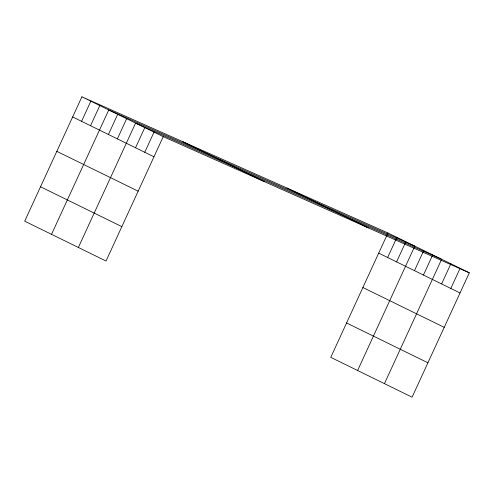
<?xml version="1.0" encoding="UTF-8"?>
<svg xmlns="http://www.w3.org/2000/svg" width="494" height="494" viewBox="0 0 494 494"><rect width="100%" height="100%" fill="white"/><g stroke="black" fill="none" stroke-linecap="round" stroke-linejoin="round"><path stroke-width="0.74" d="M81.905 96.812L24.7 221.189L106.031 261.023L163.236 136.647L81.905 96.812L387.969 232.977L469.3 272.812L412.095 397.188L330.764 357.353L387.969 232.977M81.584 121.339L90.853 101.19M90.532 125.723L99.8 105.574M51.537 234.329L108.748 109.958L414.806 246.123L357.6 370.5M108.427 134.485L117.689 114.336M117.374 138.87L126.637 118.721M78.379 247.475L135.584 123.105L441.648 259.27L384.443 383.647M135.535 147.762L144.804 127.619M144.754 152.282L154.017 132.133M387.648 257.504L396.917 237.361M396.596 261.888L405.864 241.739M414.491 270.65L423.753 250.507M423.432 275.034L432.701 254.885M441.599 283.933L450.868 263.784M450.818 288.447L460.081 268.298M163.236 136.647L469.3 272.812M286.971 188.041L368.302 227.882M182.91 141.747L264.241 181.582M378.7 253.126L460.031 292.961M72.643 116.955L153.974 156.796M362.88 287.52L444.211 327.355M56.822 151.349L138.153 191.19M346.584 322.959L427.915 362.794M40.52 186.788L121.851 226.629"/></g></svg>
